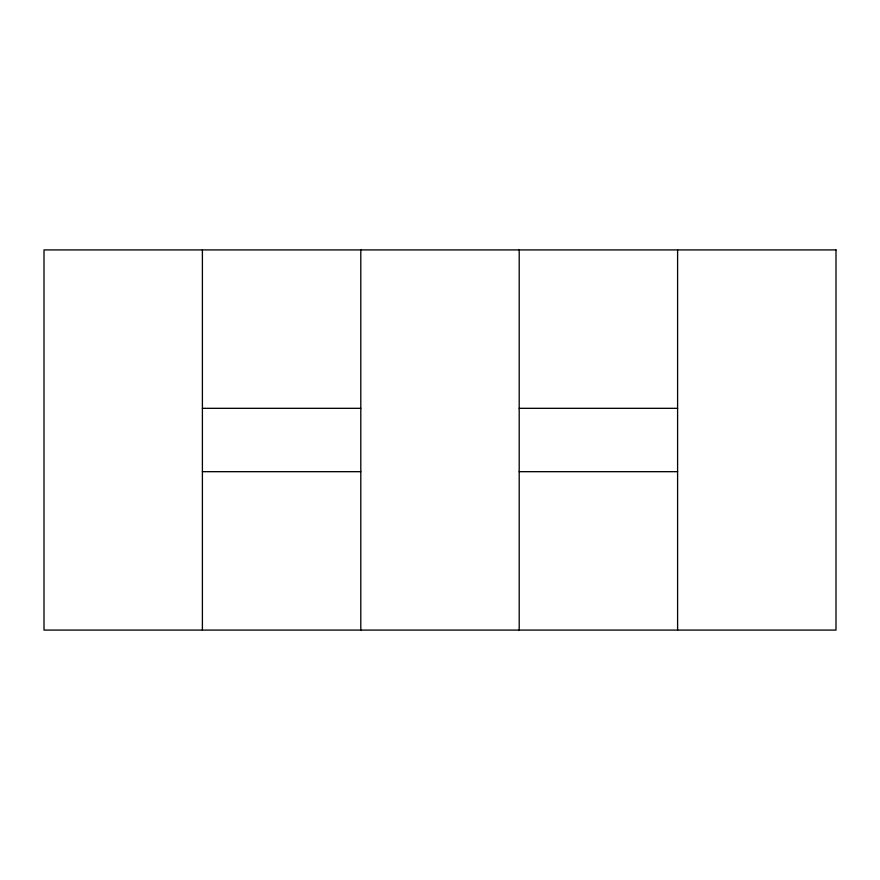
<?xml version="1.0" encoding="UTF-8"?>
<svg xmlns="http://www.w3.org/2000/svg" width="880" height="880" viewBox="0 0 880 880"><rect width="100%" height="100%" fill="white"/><g stroke="black" fill="none" stroke-linecap="round" stroke-linejoin="round"><path stroke-width="1.32" d="M202.4 408.32L360.8 408.32M519.2 408.32L677.6 408.32M202.4 471.68L360.8 471.68M519.2 471.68L677.6 471.68M677.6 249.92L677.6 630.08M519.2 249.92L519.2 630.08M360.8 249.92L360.8 630.08M202.4 249.92L202.4 630.08M836 249.92L44 249.92L44 630.08L836 630.08L836 249.92"/></g></svg>
